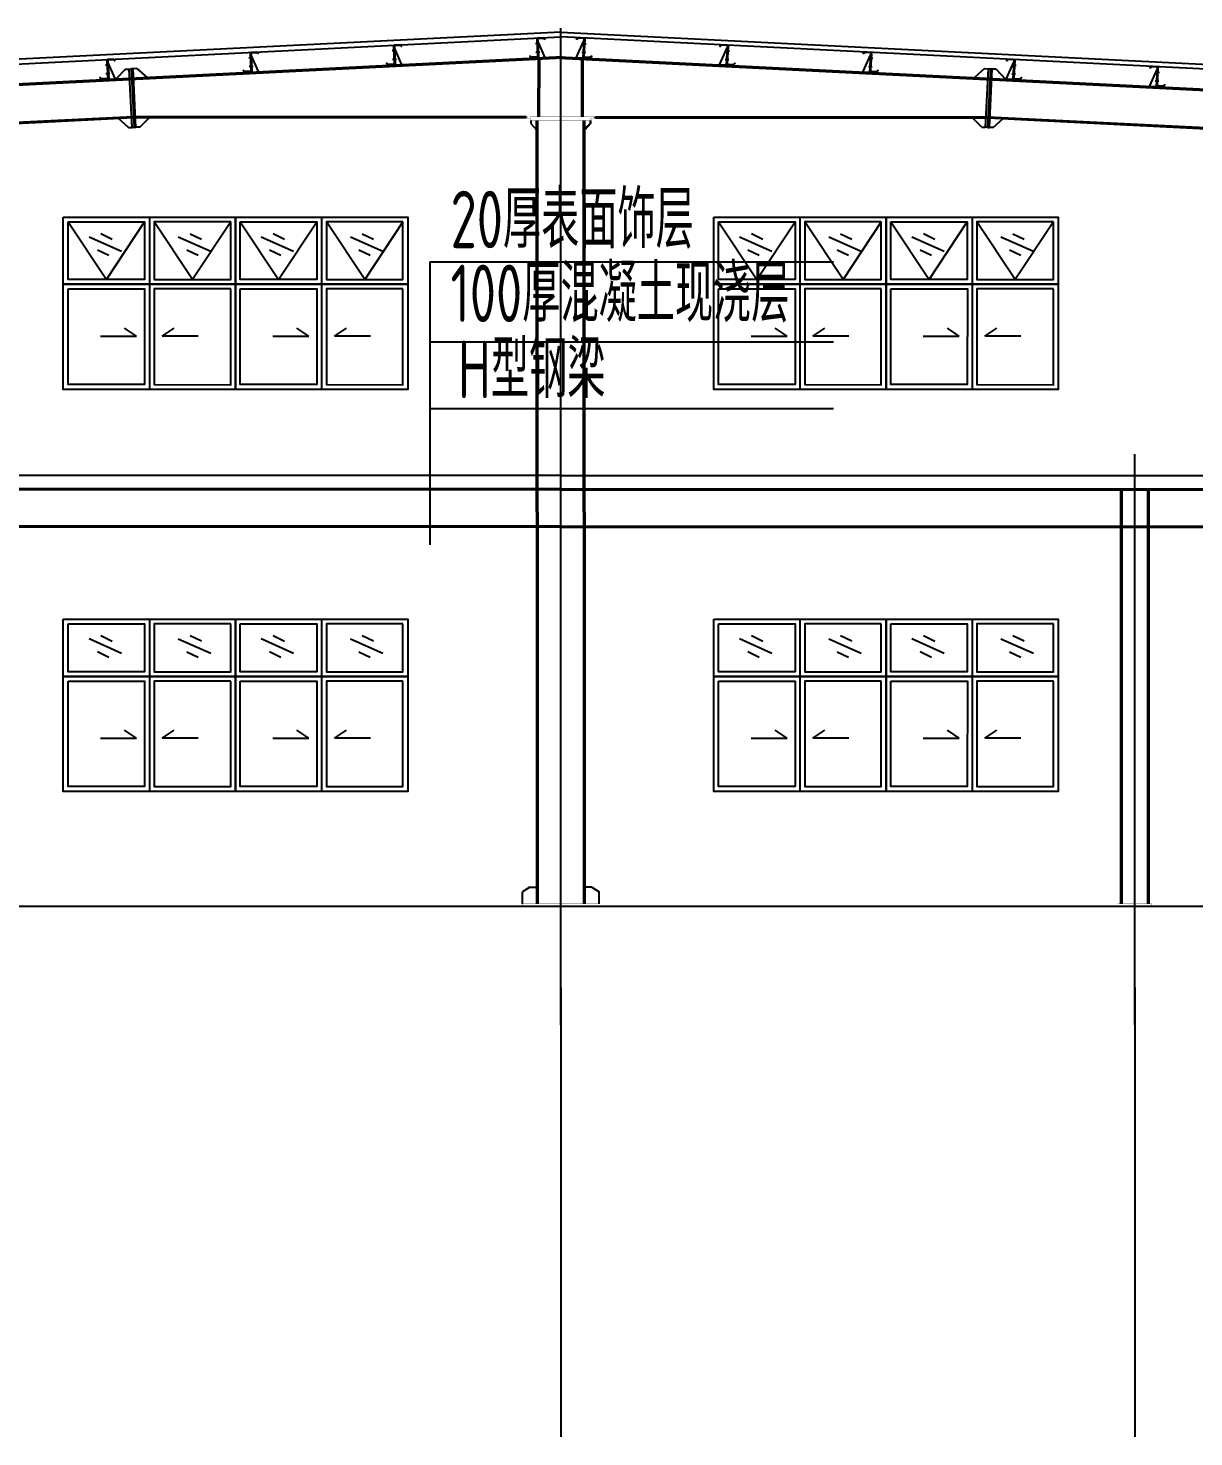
# Model space of a CAD drawing. Extents: x 180850 to 1399066, y 113487 to 334416.
# Drawn here: x 830973 to 843158, y 264632 to 279350 of the extents above; entities that cross this region are included whole.
import ezdxf

# ---------------------------------------------------------------- set-up
doc = ezdxf.new("R2010")
doc.units = 0
doc.header["$LTSCALE"] = 1000
for name, color, linetype in [('AXIS', 3, 'Continuous'), ('DOTE', 1, 'Continuous'), ('GL', 150, 'Continuous'), ('GZ', 50, 'Continuous'), ('LT', 27, 'Continuous'), ('PZ', 202, 'Continuous'), ('TEXT', 7, 'Continuous')]:
    doc.layers.add(name, color=color, linetype=linetype)
doc.styles.add('C', font='tssdeng.shx', dxfattribs={"height": 3, "bigfont": 'tssdchn.shx'})

msp = doc.modelspace()

# ---------------------------------------------------------------- linework, layer by layer
at = {"color": 8}
for p, q in [((831390.1736459126, 277325.9786894473, -0.8588636219624366), (831790.2466127181, 276725.5858512942, -0.8588636219624366)), ((831790.2466127181, 276725.5858512942, -0.8588636219624366), (832190.3278765746, 277325.6580016415, -0.8588636219624366)), ((832240.502958785, 277375.9425833147, -0.8588636219624366), (832240.6313898627, 276675.6700640674, -0.8588636219624366)), ((832690.9978324878, 276725.7235402447, -0.8588636219624366), (832290.6964821615, 277325.6764094011, -0.8588636219624366)), ((833090.850551457, 277326.2355757874, -0.8588636219624366), (832690.9978324878, 276725.7235402447, -0.8588636219624366)), ((833190.137538651, 277325.9786894441, -0.8588636219624366), (833590.2105054565, 276725.585851291, -0.8588636219624366)), ((833590.2105054565, 276725.585851291, -0.8588636219624366), (833990.291769313, 277325.6580016383, -0.8588636219624366)), ((834040.4668515235, 277375.9425833115, -0.8588636219624366), (834040.5952826012, 276675.6700640642, -0.8588636219624366)), ((834490.9617252263, 276725.7235402415, -0.8588636219624366), (834090.6603749, 277325.6764093979, -0.8588636219624366)), ((834890.8144441955, 277326.2355757842, -0.8588636219624366), (834490.9617252263, 276725.7235402415, -0.8588636219624366)), ((838190.2097531741, 277326.000111211, -0.8588636219624366), (838590.2827199796, 276725.6072730579, -0.8588636219624366)), ((838590.2827199796, 276725.6072730579, -0.8588636219624366), (838990.3639838361, 277325.6794234051, -0.8588636219624366)), ((839040.5390660466, 277375.9640050784, -0.8588636219624366), (839040.6674971243, 276675.691485831, -0.8588636219624366)), ((839491.0339397494, 276725.7449620084, -0.8588636219624366), (839090.7325894231, 277325.6978311648, -0.8588636219624366)), ((839890.8866587186, 277326.2569975511, -0.8588636219624366), (839491.0339397494, 276725.7449620084, -0.8588636219624366)), ((839990.1736459126, 277325.9786894473, -0.8588636219624366), (840390.2466127181, 276725.5858512942, -0.8588636219624366)), ((840390.2466127181, 276725.5858512942, -0.8588636219624366), (840790.3278765746, 277325.6580016415, -0.8588636219624366)), ((840840.502958785, 277375.9425833147, -0.8588636219624366), (840840.6313898627, 276675.6700640674, -0.8588636219624366)), ((841290.9978324878, 276725.7235402447, -0.8588636219624366), (840890.6964821615, 277325.6764094011, -0.8588636219624366)), ((841690.850551457, 277326.2355757874, -0.8588636219624366), (841290.9978324878, 276725.7235402447, -0.8588636219624366)), ((831608.9900920771, 277171.4700758417, -0.8588636219624366), (831947.3019435448, 277018.8607322307, -0.8588636219624366)), ((831733.6171587091, 277203.5179567246, -0.8588636219624366), (831851.2802390113, 277146.4553734473, -0.8588636219624366)), ((832541.0572881231, 277169.9243734896, -0.8588636219624366), (832880.8681263925, 277020.6825737299, -0.8588636219624366)), ((832665.359917626, 277203.208434315, -0.8588636219624366), (832783.5839240439, 277147.31726164, -0.8588636219624366)), ((833408.9539848155, 277171.4700758385, -0.8588636219624366), (833747.2658362832, 277018.8607322275, -0.8588636219624366)), ((833533.5810514475, 277203.5179567214, -0.8588636219624366), (833651.2441317497, 277146.4553734441, -0.8588636219624366)), ((834341.0211808615, 277169.9243734864, -0.8588636219624366), (834680.8320191309, 277020.6825737267, -0.8588636219624366)), ((834465.3238103645, 277203.2084343118, -0.8588636219624366), (834583.5478167824, 277147.3172616368, -0.8588636219624366)), ((838409.0261993386, 277171.4914976054, -0.8588636219624366), (838747.3380508063, 277018.8821539944, -0.8588636219624366)), ((838533.6532659706, 277203.5393784883, -0.8588636219624366), (838651.3163462728, 277146.476795211, -0.8588636219624366)), ((839341.0933953846, 277169.9457952533, -0.8588636219624366), (839680.904233654, 277020.7039954936, -0.8588636219624366)), ((839465.3960248876, 277203.2298560786, -0.8588636219624366), (839583.6200313055, 277147.3386834037, -0.8588636219624366)), ((840208.9900920771, 277171.4700758417, -0.8588636219624366), (840547.3019435448, 277018.8607322307, -0.8588636219624366)), ((840333.6171587091, 277203.5179567246, -0.8588636219624366), (840451.2802390113, 277146.4553734473, -0.8588636219624366)), ((841141.0572881231, 277169.9243734896, -0.8588636219624366), (841480.8681263925, 277020.6825737299, -0.8588636219624366)), ((841265.359917626, 277203.2084343149, -0.8588636219624366), (841383.5839240439, 277147.31726164, -0.8588636219624366)), ((831697.4182019288, 277035.6178933394, -0.8588636219624366), (831815.0812822311, 276978.5553100621, -0.8588636219624366)), ((832630.8302818618, 277034.9571341395, -0.8588636219624366), (832749.0542882798, 276979.0659614647, -0.8588636219624366)), ((833497.3820946673, 277035.6178933362, -0.8588636219624366), (833615.0451749696, 276978.5553100589, -0.8588636219624366)), ((834430.7941746003, 277034.9571341363, -0.8588636219624366), (834549.0181810183, 276979.0659614615, -0.8588636219624366)), ((838497.4543091904, 277035.6393151031, -0.8588636219624366), (838615.1173894927, 276978.5767318258, -0.8588636219624366)), ((839430.8663891234, 277034.9785559032, -0.8588636219624366), (839549.0903955414, 276979.0873832284, -0.8588636219624366)), ((840297.4182019288, 277035.6178933394, -0.8588636219624366), (840415.0812822311, 276978.5553100621, -0.8588636219624366)), ((841230.8302818618, 277034.9571341395, -0.8588636219624366), (841349.0542882798, 276979.0659614647, -0.8588636219624366)), ((832240.6313898627, 276675.6700640674, -0.8588636219624366), (832240.334440215, 275575.6701008086, -0.8588636219624366)), ((834040.5952826012, 276675.6700640642, -0.8588636219624366), (834040.2983329535, 275575.6701008054, -0.8588636219624366)), ((839040.6674971243, 276675.691485831, -0.8588636219624366), (839040.3705474766, 275575.6915225723, -0.8588636219624366)), ((840840.6313898627, 276675.6700640674, -0.8588636219624366), (840840.334440215, 275575.6701008086, -0.8588636219624366)), ((831729.7737858994, 276131.090204967, -0.8588636219624366), (832106.4648071239, 276130.9969897422, -0.8588636219624366)), ((832106.4648071239, 276130.9969897422, -0.8588636219624366), (831981.649973991, 276215.4729585248, -0.8588636219624366)), ((832374.5388971069, 276130.9306526512, -0.8588636219624366), (832499.3955234679, 276215.3448382218, -0.8588636219624366)), ((832751.2299183314, 276130.8374374263, -0.8588636219624366), (832374.5388971069, 276130.9306526512, -0.8588636219624366)), ((833529.7376786378, 276131.0902049638, -0.8588636219624366), (833906.4286998623, 276130.996989739, -0.8588636219624366)), ((833906.4286998623, 276130.996989739, -0.8588636219624366), (833781.6138667294, 276215.4729585216, -0.8588636219624366)), ((834174.5027898453, 276130.930652648, -0.8588636219624366), (834299.3594162064, 276215.3448382186, -0.8588636219624366)), ((834551.1938110698, 276130.8374374231, -0.8588636219624366), (834174.5027898453, 276130.930652648, -0.8588636219624366)), ((838529.809893161, 276131.1116267307, -0.8588636219624366), (838906.5009143854, 276131.0184115059, -0.8588636219624366)), ((838906.5009143854, 276131.0184115059, -0.8588636219624366), (838781.6860812525, 276215.4943802885, -0.8588636219624366)), ((839174.5750043684, 276130.9520744149, -0.8588636219624366), (839299.4316307295, 276215.3662599855, -0.8588636219624366)), ((839551.2660255929, 276130.85885919, -0.8588636219624366), (839174.5750043684, 276130.9520744149, -0.8588636219624366)), ((840329.7737858994, 276131.090204967, -0.8588636219624366), (840706.4648071239, 276130.9969897422, -0.8588636219624366)), ((840706.4648071239, 276130.9969897422, -0.8588636219624366), (840581.649973991, 276215.4729585248, -0.8588636219624366)), ((840974.5388971069, 276130.9306526512, -0.8588636219624366), (841099.3955234679, 276215.3448382218, -0.8588636219624366)), ((841351.2299183314, 276130.8374374263, -0.8588636219624366), (840974.5388971069, 276130.9306526512, -0.8588636219624366)), ((832240.503405467, 273176.4694914776, -0.8588636219624366), (832240.6318365448, 272576.1969722302, -0.8588636219624366)), ((834040.4672982056, 273176.448069714, -0.8588636219624366), (834040.5957292834, 272576.1755504665, -0.8588636219624366)), ((839040.5395127286, 273176.4909132413, -0.8588636219624366), (839040.6679438064, 272576.2183939939, -0.8588636219624366)), ((840840.503405467, 273176.4694914776, -0.8588636219624366), (840840.6318365448, 272576.1969722302, -0.8588636219624366)), ((831608.9905387592, 272971.9969840045, -0.8588636219624366), (831947.3023902269, 272819.3876403936, -0.8588636219624366)), ((831733.6176053912, 273004.0448648874, -0.8588636219624366), (831851.2806856934, 272946.9822816101, -0.8588636219624366)), ((832541.0577348052, 272970.4512816524, -0.8588636219624366), (832880.8685730746, 272821.2094818928, -0.8588636219624366)), ((832665.3603643081, 273003.7353424778, -0.8588636219624366), (832783.584370726, 272947.8441698029, -0.8588636219624366)), ((833408.9544314977, 272971.9755622409, -0.8588636219624366), (833747.2662829654, 272819.3662186299, -0.8588636219624366)), ((833533.5814981298, 273004.0234431238, -0.8588636219624366), (833651.244578432, 272946.9608598465, -0.8588636219624366)), ((834341.0216275437, 272970.4298598887, -0.8588636219624366), (834680.8324658131, 272821.1880601291, -0.8588636219624366)), ((834465.3242570467, 273003.7139207142, -0.8588636219624366), (834583.5482634646, 272947.8227480393, -0.8588636219624366)), ((838409.0266460207, 272972.0184057682, -0.8588636219624366), (838747.3384974884, 272819.4090621573, -0.8588636219624366)), ((838533.6537126527, 273004.0662866511, -0.8588636219624366), (838651.3167929549, 272947.0037033738, -0.8588636219624366)), ((839341.0938420667, 272970.4727034161, -0.8588636219624366), (839680.9046803361, 272821.2309036565, -0.8588636219624366)), ((839465.3964715697, 273003.7567642415, -0.8588636219624366), (839583.6204779876, 272947.8655915665, -0.8588636219624366)), ((840208.9905387592, 272971.9969840045, -0.8588636219624366), (840547.3023902269, 272819.3876403936, -0.8588636219624366)), ((840333.6176053912, 273004.0448648874, -0.8588636219624366), (840451.2806856934, 272946.9822816101, -0.8588636219624366)), ((841141.0577348052, 272970.4512816524, -0.8588636219624366), (841480.8685730746, 272821.2094818928, -0.8588636219624366)), ((841265.3603643081, 273003.7353424778, -0.8588636219624366), (841383.584370726, 272947.8441698028, -0.8588636219624366)), ((831697.4186486109, 272836.1448015022, -0.8588636219624366), (831815.0817289131, 272779.0822182249, -0.8588636219624366)), ((832630.8307285439, 272835.4840423024, -0.8588636219624366), (832749.054734962, 272779.5928696275, -0.8588636219624366)), ((833497.3825413495, 272836.1233797386, -0.8588636219624366), (833615.0456216517, 272779.0607964613, -0.8588636219624366)), ((834430.7946212825, 272835.4626205388, -0.8588636219624366), (834549.0186277005, 272779.5714478638, -0.8588636219624366)), ((838497.4547558725, 272836.1662232659, -0.8588636219624366), (838615.1178361747, 272779.1036399886, -0.8588636219624366)), ((839430.8668358055, 272835.5054640661, -0.8588636219624366), (839549.0908422235, 272779.6142913912, -0.8588636219624366)), ((840297.4186486109, 272836.1448015022, -0.8588636219624366), (840415.0817289131, 272779.0822182249, -0.8588636219624366)), ((841230.8307285439, 272835.4840423024, -0.8588636219624366), (841349.054734962, 272779.5928696275, -0.8588636219624366)), ((832240.6318365448, 272576.1969722302, -0.8588636219624366), (832240.3348868971, 271376.1970089715, -0.8588636219624366)), ((834040.5957292834, 272576.1755504665, -0.8588636219624366), (834040.2987796357, 271376.1755872078, -0.8588636219624366)), ((839040.6679438064, 272576.2183939939, -0.8588636219624366), (839040.3709941587, 271376.2184307352, -0.8588636219624366)), ((840840.6318365448, 272576.1969722302, -0.8588636219624366), (840840.3348868971, 271376.1970089715, -0.8588636219624366)), ((832106.465253806, 271931.523897905, -0.8588636219624366), (831981.650420673, 272015.9998666877, -0.8588636219624366)), ((832374.539343789, 271931.457560814, -0.8588636219624366), (832499.3959701499, 272015.8717463847, -0.8588636219624366)), ((833906.4291465445, 271931.5024761414, -0.8588636219624366), (833781.6143134115, 272015.9784449241, -0.8588636219624366)), ((834174.5032365276, 271931.4361390503, -0.8588636219624366), (834299.3598628885, 272015.850324621, -0.8588636219624366)), ((838906.5013610675, 271931.5453196687, -0.8588636219624366), (838781.6865279345, 272016.0212884514, -0.8588636219624366)), ((839174.5754510505, 271931.4789825777, -0.8588636219624366), (839299.4320774114, 272015.8931681484, -0.8588636219624366)), ((840706.465253806, 271931.523897905, -0.8588636219624366), (840581.650420673, 272015.9998666877, -0.8588636219624366)), ((840974.539343789, 271931.457560814, -0.8588636219624366), (841099.3959701499, 272015.8717463847, -0.8588636219624366)), ((831729.7742325815, 271931.6171131298, -0.8588636219624366), (832106.465253806, 271931.523897905, -0.8588636219624366)), ((832751.2303650135, 271931.3643455892, -0.8588636219624366), (832374.539343789, 271931.457560814, -0.8588636219624366)), ((833529.7381253201, 271931.5956913662, -0.8588636219624366), (833906.4291465445, 271931.5024761414, -0.8588636219624366)), ((834551.194257752, 271931.3429238255, -0.8588636219624366), (834174.5032365276, 271931.4361390503, -0.8588636219624366)), ((838529.810339843, 271931.6385348935, -0.8588636219624366), (838906.5013610675, 271931.5453196687, -0.8588636219624366)), ((839551.266472275, 271931.3857673529, -0.8588636219624366), (839174.5754510505, 271931.4789825777, -0.8588636219624366)), ((840329.7742325815, 271931.6171131298, -0.8588636219624366), (840706.465253806, 271931.523897905, -0.8588636219624366)), ((841351.2303650135, 271931.3643455892, -0.8588636219624366), (840974.539343789, 271931.457560814, -0.8588636219624366))]:
    msp.add_line(p, q, dxfattribs=at)
at = {"color": 8, "elevation": -0.8588636219624366}
for points in [[(831340.5301162495, 277375.9532940666), (833140.4940089879, 277375.9318723029), (833140.4940089907, 276675.9318723029), (831340.5301162523, 276675.9532940666)], [(831390.16891691, 277326.3137844837), (832190.3243085213, 277326.3027154432), (832190.3243085238, 276725.580316774), (831390.1689169124, 276725.5913858144)], [(833090.8551575453, 277326.5706725359), (832290.6998137315, 277326.3211244682), (832290.9201605809, 276725.5987662109), (833091.0755043947, 276725.8483142786)], [(833140.4940089879, 277375.9532940634), (834940.4579017264, 277375.9318722997), (834940.4579017292, 276675.9318722997), (833140.4940089907, 276675.9532940634)], [(833190.1328096484, 277326.3137844805), (833990.2882012598, 277326.30271544), (833990.2882012622, 276725.5803167708), (833190.1328096509, 276725.5913858112)], [(834890.8190502838, 277326.5706725327), (834090.6637064699, 277326.321124465), (834090.8840533193, 276725.5987662077), (834891.0393971332, 276725.8483142754)], [(838140.566223511, 277375.9747158303), (839940.5301162495, 277375.9532940666), (839940.5301162523, 276675.9532940666), (838140.5662235138, 276675.9747158303)], [(838190.2050241715, 277326.3352062474), (838990.3604157829, 277326.3241372069), (838990.3604157853, 276725.6017385376), (838190.205024174, 276725.6128075781)], [(839890.8912648069, 277326.5920942996), (839090.735920993, 277326.3425462319), (839090.9562678424, 276725.6201879746), (839891.1116116563, 276725.8697360423)], [(839940.5301162495, 277375.9532940666), (841740.4940089879, 277375.9318723029), (841740.4940089907, 276675.9318723029), (839940.5301162523, 276675.9532940666)], [(839990.16891691, 277326.3137844837), (840790.3243085213, 277326.3027154432), (840790.3243085238, 276725.5803167739), (839990.1689169124, 276725.5913858144)], [(841690.8551575453, 277326.5706725359), (840890.6998137315, 277326.3211244682), (840890.9201605809, 276725.5987662109), (841691.0755043947, 276725.8483142786)], [(831340.560116252, 276675.9532940666), (833140.5540089898, 276675.9318723029), (833140.5240089941, 275575.4630548012), (831340.5301162563, 275575.4844765648)], [(831390.5815383949, 276625.8432955062), (832190.6490184901, 276625.6824310765), (832190.3768146464, 275625.682464756), (831390.3093345512, 275625.8433291857)], [(833090.6564955265, 276625.4968356902), (832290.5890154315, 276625.6577001199), (832290.3168115878, 275625.6577337994), (833090.3842916829, 275625.4968693698)], [(833140.5240089905, 276675.9532940634), (834940.5179017283, 276675.9318722997), (834940.4879017326, 275575.463054798), (833140.4940089948, 275575.4844765616)], [(833190.5454311334, 276625.843295503), (833990.6129112286, 276625.6824310733), (833990.3407073849, 275625.6824647528), (833190.2732272897, 275625.8433291825)], [(834890.620388265, 276625.496835687), (834090.5529081699, 276625.6577001167), (834090.2807043262, 275625.6577337962), (834890.3481844213, 275625.4968693666)], [(838140.5962235136, 276675.9747158303), (839940.5901162514, 276675.9532940666), (839940.5601162557, 275575.4844765649), (838140.5662235179, 275575.5058983285)], [(838190.6176456565, 276625.8647172699), (838990.6851257517, 276625.7038528402), (838990.412921908, 275625.7038865197), (838190.3454418128, 275625.8647509494)], [(839890.6926027881, 276625.5182574539), (839090.625122693, 276625.6791218836), (839090.3529188493, 275625.6791555631), (839890.4203989444, 275625.5182911335)], [(839940.560116252, 276675.9532940666), (841740.5540089898, 276675.9318723029), (841740.5240089941, 275575.4630548012), (839940.5301162563, 275575.4844765648)], [(839990.5815383949, 276625.8432955062), (840790.6490184901, 276625.6824310765), (840790.3768146464, 275625.682464756), (839990.3093345512, 275625.8433291857)], [(841690.6564955265, 276625.4968356902), (840890.5890154315, 276625.6577001199), (840890.3168115878, 275625.6577337994), (841690.3842916829, 275625.4968693698)], [(831340.5305629314, 273176.4802022294), (833140.49445567, 273176.4587804658), (833140.4944556728, 272576.4587804658), (831340.5305629343, 272576.4802022294)], [(831390.169363592, 273126.8406926466), (832190.3247552034, 273126.8296236061), (832190.3247552059, 272626.1072249368), (831390.1693635944, 272626.1182939773)], [(833090.8556042274, 273127.0975806987), (832290.7002604136, 273126.848032631), (832290.9206072629, 272626.1256743737), (833091.0759510767, 272626.3752224414)], [(833140.49445567, 273176.4587804658), (834940.4583484086, 273176.4373587021), (834940.4583484114, 272576.4373587021), (833140.4944556729, 272576.4587804658)], [(833190.1332563306, 273126.8192708829), (833990.288647942, 273126.8082018424), (833990.2886479445, 272626.0858031731), (833190.133256333, 272626.0968722136)], [(834890.819496966, 273127.0761589351), (834090.6641531521, 273126.8266108674), (834090.8845000014, 272626.1042526101), (834891.0398438153, 272626.3538006778)], [(838140.566670193, 273176.5016239931), (839940.5305629316, 273176.4802022295), (839940.5305629343, 272576.4802022295), (838140.5666701959, 272576.5016239931)], [(838190.2054708536, 273126.8621144103), (838990.360862465, 273126.8510453698), (838990.3608624674, 272626.1286467005), (838190.2054708559, 272626.139715741)], [(839890.891711489, 273127.1190024624), (839090.7363676751, 273126.8694543947), (839090.9567145244, 272626.1470961374), (839891.1120583382, 272626.3966442051)], [(839940.5305629314, 273176.4802022294), (841740.49445567, 273176.4587804658), (841740.4944556728, 272576.4587804658), (839940.5305629343, 272576.4802022294)], [(839990.169363592, 273126.8406926466), (840790.3247552034, 273126.8296236061), (840790.3247552059, 272626.1072249368), (839990.1693635944, 272626.1182939773)], [(841690.8556042274, 273127.0975806987), (840890.7002604136, 273126.848032631), (840890.9206072629, 272626.1256743737), (841691.0759510767, 272626.3752224414)], [(831340.5605629341, 272576.4802022294), (833140.5544556719, 272576.4587804658), (833140.5244556761, 271375.989962964), (831340.5305629384, 271376.0113847277)], [(831390.5819850769, 272526.3702036691), (832190.6494651721, 272526.2093392393), (832190.3772613285, 271426.2093729188), (831390.3097812333, 271426.3702373485)], [(833090.6569422085, 272526.0237438531), (832290.5894621136, 272526.1846082828), (832290.3172582699, 271426.1846419623), (833090.384738365, 271426.0237775326)], [(833140.5244556727, 272576.4587804658), (834940.5183484105, 272576.4373587021), (834940.4883484147, 271375.9685412004), (833140.494455677, 271375.989962964)], [(833190.5458778155, 272526.3487819054), (833990.6133579107, 272526.1879174757), (833990.3411540671, 271426.1879511552), (833190.2736739719, 271426.3488155849)], [(834890.6208349471, 272526.0023220895), (834090.5533548521, 272526.1631865191), (834090.2811510084, 271426.1632201987), (834890.3486311035, 271426.002355769)], [(838140.5966701957, 272576.5016239931), (839940.5905629335, 272576.4802022295), (839940.5605629376, 271376.0113847277), (838140.5666702, 271376.0328064914)], [(838190.6180923384, 272526.3916254328), (838990.6855724336, 272526.230761003), (838990.4133685901, 271426.2307946825), (838190.3458884949, 271426.3916591122)], [(839890.6930494701, 272526.0451656168), (839090.6255693751, 272526.2060300465), (839090.3533655314, 271426.206063726), (839890.4208456265, 271426.0451992963)], [(839940.5605629341, 272576.4802022294), (841740.5544556719, 272576.4587804658), (841740.5244556761, 271375.989962964), (839940.5305629384, 271376.0113847277)], [(839990.5819850769, 272526.3702036691), (840790.6494651721, 272526.2093392393), (840790.3772613285, 271426.2093729188), (839990.3097812333, 271426.3702373485)], [(841690.6569422085, 272526.0237438531), (840890.5894621136, 272526.1846082828), (840890.3172582699, 271426.1846419623), (841690.384738365, 271426.0237775326)]]:
    msp.add_lwpolyline(points, close=True, dxfattribs=at)
at = {"layer": 'AXIS'}
for p, q in [((835173.5169284084, 276907.7066188195, -0.8588636219624313), (839393.2883132694, 276907.7066188277, -0.8588636219624313)), ((835173.5169284084, 276907.7066188195, -0.8588636219624313), (839393.2883132694, 276907.7066188277, -0.8588636219624313)), ((835173.5169284084, 276907.7066188195, -0.8588636219624313), (835173.5169284111, 273951.832713647, -0.8588636219624313)), ((835173.5169284098, 276073.4780906803, -0.8588636219624313), (839393.2883132708, 276073.4780906885, -0.8588636219624313)), ((835173.5169284098, 276073.4780906803, -0.8588636219624313), (839393.2883132708, 276073.4780906885, -0.8588636219624313)), ((835173.5169284111, 275376.2035270466, -0.8588636219624313), (839393.2883132721, 275376.2035270547, -0.8588636219624313)), ((835173.5169284111, 275376.2035270463, -0.8588636219624313), (839393.2883132721, 275376.2035270547, -0.8588636219624313)), ((836540.7047851747, 269325.9413981656, -0.8588636219624313), (836540.7047851747, 264631.8239446463, -0.8588636219624313)), ((842540.5295858451, 269325.9415756484, -0.8028294718700764), (842540.5295858451, 264631.8241221292, -0.8028294718700764))]:
    msp.add_line(p, q, dxfattribs=at)
at = {"layer": 'AXIS', "linetype": 'ByBlock', "elevation": -0.8588636219624313}
for points in [[(819083.6722848143, 278386.4253003698), (836540.5296107635, 279260.1648745387), (836540.5296107635, 279310.428871898), (819081.1754039668, 278436.3629173137)], [(853997.3869367151, 278386.4253004146), (836540.5296107634, 279260.1648745387), (836540.5296107633, 279310.428871898), (853999.8838175624, 278436.3629173585)]]:
    msp.add_lwpolyline(points, close=True, dxfattribs=at)
at = {"layer": 'DOTE'}
for p, q in [((836540.5296107768, 268935.9413981761, -0.8588636219624313), (836540.5296107634, 279350.4373712998, -0.8588636219624313)), ((842540.529537606, 268935.9413982169, -0.8588636219624313), (842540.5302753124, 274900.0961025043, -0.001950319832712211)), ((816679.980314843, 270175.9413981653, -0.8588636219624313), (855812.1823252483, 270175.9413981653, -0.8588636219624313))]:
    msp.add_line(p, q, dxfattribs=at)
at = {"layer": 'GL'}
for p, q in [((836558.6156539874, 279037.8294085247, -0.8588636219624313), (819383.8546885119, 278179.0913602518, -0.8588636219624313)), ((836558.6156539873, 279049.8443991614, -0.8588636219624313), (819384.0943890733, 278191.1183359165, -0.8588636219624313)), ((836304.7359878805, 278423.1533364651, 4.173199781444268), (836307.0081858935, 279025.24903512, 0.8363890483157812)), ((836318.7360532635, 278423.1533364651, 4.173199781444268), (836321.0082507633, 279025.9490383635, 0.8319454292684281)), ((836522.4435675403, 279049.8443991613, -0.8588636219624313), (853696.9648324565, 278191.1183359606, -0.8588636219624313)), ((836522.4435675403, 279037.8294085247, -0.8588636219624313), (853697.2045330178, 278179.0913602959, -0.8588636219624313)), ((836762.3231682656, 278423.1533364657, 4.173199781444268), (836760.0509707644, 279025.9490383641, 0.8319454292684281)), ((836776.3232336487, 278423.1533364657, 4.173199781444268), (836774.051035634, 279025.2490351206, 0.8363890483157812)), ((832074.4293636314, 278425.135396753, -0.8588496992449324), (822101.2923195561, 277926.4785445506, -0.8588636219624313)), ((832075.0286150347, 278413.1503686864, -0.8588496992449324), (822101.8915709595, 277914.493516484, -0.8588636219624313)), ((836178.2485278468, 278424.3611271787, -0.8858517751777693), (832074.3879027017, 278425.9646153403, -0.8588464041354636)), ((836178.2564671435, 278413.160672976, 0.3432826292532876), (832074.986850524, 278413.985658897, -0.8588636219624313)), ((836902.8027543857, 278413.1606729769, 0.3432826292532876), (841006.0723710052, 278413.9856589085, -0.8588636219624313)), ((836902.8106936824, 278424.3611271796, -0.8858517751777693), (841006.6713188274, 278425.9646153518, -0.8588464041354636)), ((841006.0306064945, 278413.1503686979, -0.8588496992449324), (850979.1676505711, 277914.4935165211, -0.8588636219624313)), ((841006.6298578978, 278425.1353967644, -0.8588496992449324), (850979.7669019743, 277926.4785445876, -0.8588636219624313)), ((836540.5296107694, 274675.9483462707, -0.3255511519365963), (818794.5295376028, 274675.9379514231, 0.8129420398495277)), ((836540.5296107694, 274675.9483462707, -0.3255511519365963), (854286.529683936, 274675.9379514687, 0.8129420398495277)), ((836540.5296107696, 274535.9519804407, -0.4387857716687783), (818794.5295376026, 274535.9355952552, 0.886356276651437)), ((836540.5296107696, 274525.9519804407, -0.4387857701123332), (818794.5295584423, 274525.9355952552, 0.8863562766512265)), ((836540.5296107696, 274535.9519804407, -0.4387857716687783), (854286.5296839365, 274535.9355953008, 0.886356276651437)), ((836540.5296107696, 274525.9519804407, -0.4387857701123332), (854286.5296630969, 274525.9355953008, 0.8863562766512265)), ((836540.5296107702, 274145.9417776362, -10.92816903370122), (818794.5295376028, 274145.9351372263, 1.090864163447346)), ((836540.5296107702, 274135.9417776362, -10.92816903092892), (818794.5295416961, 274135.9351372263, 1.090864163447346)), ((836540.52961077, 274145.9417776362, -10.92816903370122), (854286.5296839373, 274145.9351372719, 1.090864163447346)), ((836540.52961077, 274135.9417776362, -10.92816903092892), (854286.5296798442, 274135.9351372719, 1.090864163447346))]:
    msp.add_line(p, q, dxfattribs=at)
at = {"layer": 'GZ'}
for p, q in [((836290.5295376047, 270200.9413981924, 3.15953438246293), (836288.2569871189, 278385.1533646405, -4.57957060142503)), ((836304.5295376047, 270200.9413981924, 3.15953438246293), (836302.2569871193, 278385.1533646405, -4.534954604546454)), ((836774.2569871189, 278385.1533646405, -9.13811418773097), (836776.5295376042, 270200.9413981924, -0.8569133021296054)), ((836788.2569871189, 278385.1533646405, -9.13811418773097), (836790.5295376042, 270200.9413981924, -0.8569133021296054)), ((842390.5303484787, 274535.94657905, -0.001950319832825897), (842390.5296107754, 270200.9413981803, -0.8569133021296054)), ((842404.5303484787, 274535.9465790499, -0.001950319832801028), (842404.5296107754, 270200.9413981803, -0.8569133021296054)), ((842676.529610775, 270200.941398181, 3.15953438246293), (842676.5303484784, 274535.9465790496, 4.579310089134225)), ((842690.529610775, 270200.9413981811, 3.15953438246293), (842690.5303484787, 274535.9465790496, 4.53635939594374))]:
    msp.add_line(p, q, dxfattribs=at)
at = {"layer": 'LT', "color": 1, "linetype": 'Continuous'}
for p, q in [((834817.2861830262, 279115.2284460745, -4.858863622005261), (834777.4304709497, 279113.235660473, -4.858863622005261)), ((834817.2861830262, 279115.2284460745, -4.858863622005261), (834777.4304709497, 279113.235660473, -4.858863622005261)), ((836315.4146913426, 279190.1348714909, -4.858863622005261), (836275.5589792663, 279188.1420858894, -4.858863622005261)), ((836315.4146913426, 279190.1348714909, -4.858863622005261), (836275.5589792663, 279188.1420858894, -4.858863622005261)), ((836319.9850133942, 279098.7284304714, -4.858863622005261), (836280.1293013184, 279096.7356448644, -4.858863622005261)), ((836319.9850133942, 279098.7284304714, -4.858863622005261), (836280.1293013184, 279096.7356448644, -4.858863622005261)), ((836761.0742081332, 279098.728430472, -4.858863622005261), (836800.929920209, 279096.735644865, -4.858863622005261)), ((836761.0742081332, 279098.728430472, -4.858863622005261), (836800.929920209, 279096.735644865, -4.858863622005261)), ((836765.6445301846, 279190.1348714915, -4.858863622005261), (836805.5002422609, 279188.14208589, -4.858863622005261)), ((836765.6445301846, 279190.1348714915, -4.858863622005261), (836805.5002422609, 279188.14208589, -4.858863622005261)), ((838263.7730385013, 279115.228446079, -4.858863622005261), (838303.6287505777, 279113.2356604775, -4.858863622005261)), ((838263.7730385013, 279115.228446079, -4.858863622005261), (838303.6287505777, 279113.2356604775, -4.858863622005261)), ((831821.0291663925, 278965.4155952428, -4.858863622005261), (831781.1734543161, 278963.4228096413, -4.858863622005261)), ((831821.0291663925, 278965.4155952428, -4.858863622005261), (831781.1734543161, 278963.4228096413, -4.858863622005261)), ((833319.1576747093, 279040.3220206586, -4.858863622005261), (833279.3019626329, 279038.3292350572, -4.858863622005261)), ((833319.1576747093, 279040.3220206586, -4.858863622005261), (833279.3019626329, 279038.3292350572, -4.858863622005261)), ((833323.7279967607, 278948.9155796393, -4.858863622005261), (833283.872284685, 278946.9227940322, -4.858863622005261)), ((833323.7279967607, 278948.9155796393, -4.858863622005261), (833283.872284685, 278946.9227940322, -4.858863622005261)), ((834821.8565050776, 279023.8220050552, -4.858863622005261), (834782.0007930018, 279021.829219448, -4.858863622005261)), ((834821.8565050776, 279023.8220050552, -4.858863622005261), (834782.0007930018, 279021.829219448, -4.858863622005261)), ((838259.2027164501, 279023.8220050596, -4.858863622005261), (838299.0584285258, 279021.8292194526, -4.858863622005261)), ((838259.2027164501, 279023.8220050596, -4.858863622005261), (838299.0584285258, 279021.8292194526, -4.858863622005261)), ((839757.331224767, 278948.9155796475, -4.858863622005261), (839797.1869368429, 278946.9227940405, -4.858863622005261)), ((839757.331224767, 278948.9155796475, -4.858863622005261), (839797.1869368429, 278946.9227940405, -4.858863622005261)), ((839761.9015468182, 279040.3220206669, -4.858863622005261), (839801.7572588946, 279038.3292350655, -4.858863622005261)), ((839761.9015468182, 279040.3220206669, -4.858863622005261), (839801.7572588946, 279038.3292350655, -4.858863622005261)), ((841260.0300551353, 278965.4155952549, -4.858863622005261), (841299.8857672117, 278963.4228096536, -4.858863622005261)), ((841260.0300551353, 278965.4155952549, -4.858863622005261), (841299.8857672117, 278963.4228096536, -4.858863622005261)), ((831825.5994884439, 278874.0091542234, -4.858863622005261), (831785.7437763682, 278872.0163686164, -4.858863622005261)), ((831825.5994884439, 278874.0091542234, -4.858863622005261), (831785.7437763682, 278872.0163686164, -4.858863622005261)), ((841255.4597330841, 278874.0091542355, -4.858863622005261), (841295.3154451598, 278872.0163686286, -4.858863622005261)), ((841255.4597330841, 278874.0091542355, -4.858863622005261), (841295.3154451598, 278872.0163686286, -4.858863622005261)), ((842753.5882414011, 278799.1027288235, -4.858863622005261), (842793.4439534768, 278797.1099432166, -4.858863622005261)), ((842753.5882414011, 278799.1027288235, -4.858863622005261), (842793.4439534768, 278797.1099432166, -4.858863622005261)), ((842758.1585634523, 278890.5091698428, -4.858863622005261), (842798.0142755287, 278888.5163842415, -4.858863622005261)), ((842758.1585634523, 278890.5091698428, -4.858863622005261), (842798.0142755287, 278888.5163842415, -4.858863622005261))]:
    msp.add_line(p, q, dxfattribs=at)
at = {"layer": 'LT', "elevation": -4.85886362199787}
for points in [[(836293.0973446954, 279233.8145799821, -0.4142135623730951), (836302.5854919148, 279244.3014795405), (836358.2732849384, 279247.0858691924), (836372.393335291, 279234.3105855397), (836374.4060752629, 279236.5351928767), (836359.3645623797, 279250.1441807236), (836299.4394220477, 279247.1479237064, 0.414213562373095), (836289.951274828, 279236.6610241479), (836298.7902330288, 279059.8818601669, -0.4142135623730951), (836289.3020858094, 279049.3949606084), (836233.614292786, 279046.6105709564), (836219.4942424323, 279059.3858546097), (836217.4815024603, 279057.1612472722), (836232.5230153442, 279043.5522594254), (836292.448155677, 279046.5485164425, 0.4142135623730951), (836301.9363028961, 279057.035416001), (836293.0973446954, 279233.8145799821)], [(836787.9618768317, 279233.8145799827, 0.4142135623730951), (836778.4737296123, 279244.3014795411), (836722.7859365887, 279247.0858691929), (836708.6658862361, 279234.31058554), (836706.6531462641, 279236.5351928771), (836721.6946591474, 279250.144180724), (836781.6197994794, 279247.147923707, -0.414213562373095), (836791.107946699, 279236.6610241486), (836782.2689884987, 279059.8818601675, 0.4142135623730951), (836791.7571357181, 279049.394960609), (836847.4449287415, 279046.6105709572), (836861.5649790952, 279059.3858546105), (836863.5777190672, 279057.161247273), (836848.5362061835, 279043.5522594262), (836788.6110658506, 279046.5485164432, -0.4142135623730951), (836779.1229186314, 279057.0354160016), (836787.9618768317, 279233.8145799827)], [(833296.840328062, 279084.0017291498, -0.4142135623730951), (833306.3284752814, 279094.4886287083), (833362.016268305, 279097.2730183603), (833376.1363186575, 279084.4977347074), (833378.1490586295, 279086.7223420445), (833363.1075457463, 279100.3313298913), (833303.1824054143, 279097.3350728742, 0.414213562373095), (833293.6942581946, 279086.8481733158), (833302.5332163954, 278910.0690093347, -0.4142135623730951), (833293.045069176, 278899.5821097762), (833237.3572761526, 278896.7977201243), (833223.2372257989, 278909.5730037774), (833221.224485827, 278907.3483964401), (833236.2659987109, 278893.7394085932), (833296.1911390435, 278896.7356656105, 0.4142135623730951), (833305.6792862627, 278907.2225651687), (833296.840328062, 279084.0017291498)], [(834794.9688363788, 279158.9081545657, -0.4142135623730951), (834804.4569835982, 279169.3950541242), (834860.1447766218, 279172.1794437763), (834874.2648269744, 279159.4041601234), (834876.2775669463, 279161.6287674604), (834861.2360540631, 279175.2377553072), (834801.3109137312, 279172.2414982902, 0.414213562373095), (834791.8227665115, 279161.7545987318), (834800.6617247122, 278984.9754347507, -0.4142135623730951), (834791.1735774928, 278974.4885351921), (834735.4857844693, 278971.7041455401), (834721.3657341157, 278984.4794291932), (834719.3529941437, 278982.2548218559), (834734.3945070277, 278968.645834009), (834794.3196473604, 278971.6420910262, 0.4142135623730951), (834803.8077945795, 278982.1289905846), (834794.9688363788, 279158.9081545657)], [(838286.0903851485, 279158.9081545701, 0.4142135623730951), (838276.6022379291, 279169.3950541286), (838220.9144449055, 279172.1794437806), (838206.7943945529, 279159.4041601277), (838204.781654581, 279161.6287674647), (838219.8231674641, 279175.2377553116), (838279.748307796, 279172.2414982946, -0.414213562373095), (838289.2364550158, 279161.7545987362), (838280.3974968154, 278984.9754347551, 0.4142135623730951), (838289.885644035, 278974.4885351966), (838345.5734370585, 278971.7041455448), (838359.6934874121, 278984.479429198), (838361.706227384, 278982.2548218606), (838346.6647145001, 278968.6458340136), (838286.7395741674, 278971.6420910307, -0.4142135623730951), (838277.2514269482, 278982.1289905891), (838286.0903851485, 279158.9081545701)], [(839784.2188934656, 279084.0017291582, 0.4142135623730951), (839774.7307462461, 279094.4886287167), (839719.0429532224, 279097.2730183684), (839704.9229028699, 279084.4977347156), (839702.9101628979, 279086.7223420526), (839717.9516757812, 279100.3313298995), (839777.876816113, 279097.3350728826, -0.414213562373095), (839787.3649633329, 279086.8481733241), (839778.5260051326, 278910.069009343, 0.4142135623730951), (839788.014152352, 278899.5821097846), (839843.7019453753, 278896.7977201327), (839857.8219957291, 278909.5730037859), (839859.8347357009, 278907.3483964487), (839844.7932228171, 278893.7394086017), (839784.8680824843, 278896.7356656188, -0.4142135623730951), (839775.3799352653, 278907.2225651771), (839784.2188934656, 279084.0017291582)], [(831798.7118197451, 279009.0953037341, -0.4142135623730951), (831808.1999669645, 279019.5822032925), (831863.8877599882, 279022.3665929445), (831878.0078103407, 279009.5913092915), (831880.0205503127, 279011.8159166287), (831864.9790374294, 279025.4249044755), (831805.0538970975, 279022.4286474583, 0.414213562373095), (831795.5657498777, 279011.9417478999), (831804.4047080786, 278835.1625839189, -0.4142135623730951), (831794.9165608592, 278824.6756843604), (831739.2287678358, 278821.8912947085), (831725.1087174821, 278834.6665783615), (831723.0959775101, 278832.4419710243), (831738.1374903941, 278818.8329831774), (831798.0626307267, 278821.8292401945, 0.4142135623730951), (831807.5507779459, 278832.316139753), (831798.7118197451, 279009.0953037341)], [(841282.3474017825, 279009.0953037463, 0.4142135623730951), (841272.859254563, 279019.5822033046), (841217.1714615395, 279022.3665929565), (841203.051411187, 279009.5913093035), (841201.0386712148, 279011.8159166407), (841216.0801840982, 279025.4249044874), (841276.0053244303, 279022.4286474704, -0.414213562373095), (841285.4934716499, 279011.9417479121), (841276.6545134495, 278835.162583931, 0.4142135623730951), (841286.1426606689, 278824.6756843727), (841341.8304536924, 278821.8912947208), (841355.9505040459, 278834.6665783739), (841357.9632440181, 278832.4419710367), (841342.9217311342, 278818.8329831897), (841282.9965908014, 278821.8292402067, -0.4142135623730951), (841273.5084435821, 278832.3161397651), (841282.3474017825, 279009.0953037463)], [(842780.4759100996, 278934.1888783341, 0.4142135623730951), (842770.9877628802, 278944.6757778926), (842715.2999698564, 278947.4601675445), (842701.179919504, 278934.6848838915), (842699.167179532, 278936.9094912287), (842714.2086924152, 278950.5184790754), (842774.1338327471, 278947.5222220586, -0.414213562373095), (842783.6219799668, 278937.0353225001), (842774.7830217665, 278760.2561585191, 0.4142135623730951), (842784.2711689861, 278749.7692589607), (842839.9589620094, 278746.9848693088), (842854.0790123632, 278759.7601529618), (842856.0917523351, 278757.5355456246), (842841.050239451, 278743.9265577776), (842781.1250991186, 278746.9228147946, -0.4142135623730951), (842771.6369518992, 278757.4097143531), (842780.4759100996, 278934.1888783341)]]:
    msp.add_lwpolyline(points, format="xyb", dxfattribs=at)
at = {"layer": 'LT', "elevation": -0.8588636219624313}
for points in [[(836293.3470327803, 279228.8208182878), (836299.3395468129, 279229.1204439895), (836308.9275692687, 279037.3599949252), (836302.9350552359, 279037.0603692236)], [(836299.8389229826, 279219.1329206008), (836308.9275692687, 279037.3599949252), (836378.8258067907, 279040.8549068022)], [(836781.2202985445, 279219.1329206014), (836772.1316522589, 279037.3599949257), (836702.2334147368, 279040.8549068025)], [(836787.7121887469, 279228.8208182885), (836781.7196747141, 279229.1204439901), (836772.1316522589, 279037.3599949257), (836778.1241662918, 279037.0603692242)], [(833297.0900161469, 279079.0079674557), (833303.0825301795, 279079.3075931573), (833312.6705526353, 278887.547144093), (833306.6780386025, 278887.2475183915)], [(833303.581906349, 279069.3200697686), (833312.6705526353, 278887.547144093), (833382.5687901573, 278891.0420559699)], [(834795.2185244637, 279153.9143928715), (834801.2110384963, 279154.2140185732), (834810.7990609522, 278962.4535695089), (834804.8065469193, 278962.1539438075)], [(834801.710414666, 279144.2264951845), (834810.7990609522, 278962.4535695089), (834880.6972984741, 278965.9484813859)], [(838279.3488068613, 279144.226495189), (838270.2601605756, 278962.4535695133), (838200.3619230536, 278965.9484813902)], [(838285.8406970636, 279153.914392876), (838279.848183031, 279154.2140185776), (838270.2601605756, 278962.4535695133), (838276.2526746085, 278962.1539438119)], [(839777.4773151785, 279069.320069777), (839768.3886688927, 278887.5471441014), (839698.4904313707, 278891.042055978)], [(839783.9692053805, 279079.007967464), (839777.976691348, 279079.3075931657), (839768.3886688927, 278887.5471441014), (839774.3811829255, 278887.2475183998)], [(831798.96150783, 279004.1015420398), (831804.9540218627, 279004.4011677415), (831814.5420443185, 278812.6407186771), (831808.5495302856, 278812.3410929756)], [(831805.4533980323, 278994.4136443528), (831814.5420443185, 278812.6407186771), (831884.4402818405, 278816.1356305541)], [(841275.6058234954, 278994.4136443649), (841266.5171772096, 278812.6407186892), (841196.6189396877, 278816.135630566)], [(841282.0977136977, 279004.1015420519), (841276.1051996648, 279004.4011677537), (841266.5171772096, 278812.6407186892), (841272.5096912426, 278812.3410929877)], [(842773.7343318124, 278919.5072189529), (842764.6456855268, 278737.7342932773), (842694.7474480047, 278741.229205154)], [(842780.2262220146, 278929.1951166398), (842774.233707982, 278929.4947423416), (842764.6456855268, 278737.7342932773), (842770.6381995594, 278737.4346675758)]]:
    msp.add_lwpolyline(points, close=True, dxfattribs=at)
at = {"layer": 'LT', "color": 1, "linetype": 'Continuous'}
for points in [[(834794.8182737965, 279101.8444529906, -4.858863622005261), (834793.5952715417, 279126.3044981272, -4.858863622005261), (834803.8070448479, 279102.2938915418, -4.858863622005261), (834802.5840425936, 279126.7539366789, -4.858863622005261)], [(834794.8182737965, 279101.8444529906, -4.858863622005261), (834793.5952715417, 279126.3044981272, -4.858863622005261), (834803.8070448479, 279102.2938915418, -4.858863622005261), (834802.5840425936, 279126.7539366789, -4.858863622005261)], [(836292.946782113, 279176.7508784069, -4.858863622005261), (836291.7237798584, 279201.2109235435, -4.858863622005261), (836301.9355531645, 279177.200316958, -4.858863622005261), (836300.7125509102, 279201.6603620952, -4.858863622005261)], [(836292.946782113, 279176.7508784069, -4.858863622005261), (836291.7237798584, 279201.2109235435, -4.858863622005261), (836301.9355531645, 279177.200316958, -4.858863622005261), (836300.7125509102, 279201.6603620952, -4.858863622005261)], [(836296.2941019074, 279109.8044825187, -4.858863622005261), (836297.5171041675, 279085.3444373826, -4.858863622005261), (836305.282872959, 279110.2539210728, -4.858863622005261), (836306.5058752187, 279085.7938759361, -4.858863622005261)], [(836296.2941019074, 279109.8044825187, -4.858863622005261), (836297.5171041675, 279085.3444373826, -4.858863622005261), (836305.282872959, 279110.2539210728, -4.858863622005261), (836306.5058752187, 279085.7938759361, -4.858863622005261)], [(836784.7651196201, 279109.8044825194, -4.858863622005261), (836783.54211736, 279085.3444373832, -4.858863622005261), (836775.7763485685, 279110.2539210734, -4.858863622005261), (836774.5533463088, 279085.7938759367, -4.858863622005261)], [(836784.7651196201, 279109.8044825194, -4.858863622005261), (836783.54211736, 279085.3444373832, -4.858863622005261), (836775.7763485685, 279110.2539210734, -4.858863622005261), (836774.5533463088, 279085.7938759367, -4.858863622005261)], [(836788.1124394143, 279176.7508784075, -4.858863622005261), (836789.3354416688, 279201.2109235441, -4.858863622005261), (836779.1236683627, 279177.2003169587, -4.858863622005261), (836780.3466706169, 279201.6603620958, -4.858863622005261)], [(836788.1124394143, 279176.7508784075, -4.858863622005261), (836789.3354416688, 279201.2109235441, -4.858863622005261), (836779.1236683627, 279177.2003169587, -4.858863622005261), (836780.3466706169, 279201.6603620958, -4.858863622005261)], [(838286.240947731, 279101.844452995, -4.858863622005261), (838287.4639499857, 279126.3044981317, -4.858863622005261), (838277.2521766794, 279102.2938915462, -4.858863622005261), (838278.4751789337, 279126.7539366834, -4.858863622005261)], [(838286.240947731, 279101.844452995, -4.858863622005261), (838287.4639499857, 279126.3044981317, -4.858863622005261), (838277.2521766794, 279102.2938915462, -4.858863622005261), (838278.4751789337, 279126.7539366834, -4.858863622005261)], [(831798.5612571628, 278952.0316021589, -4.858863622005261), (831797.3382549081, 278976.4916472955, -4.858863622005261), (831807.5500282142, 278952.4810407101, -4.858863622005261), (831806.32702596, 278976.9410858471, -4.858863622005261)], [(831798.5612571628, 278952.0316021589, -4.858863622005261), (831797.3382549081, 278976.4916472955, -4.858863622005261), (831807.5500282142, 278952.4810407101, -4.858863622005261), (831806.32702596, 278976.9410858471, -4.858863622005261)], [(833296.6897654796, 279026.9380275748, -4.858863622005261), (833295.4667632249, 279051.3980727113, -4.858863622005261), (833305.678536531, 279027.3874661259, -4.858863622005261), (833304.4555342768, 279051.847511263, -4.858863622005261)], [(833296.6897654796, 279026.9380275748, -4.858863622005261), (833295.4667632249, 279051.3980727113, -4.858863622005261), (833305.678536531, 279027.3874661259, -4.858863622005261), (833304.4555342768, 279051.847511263, -4.858863622005261)], [(833300.037085274, 278959.9916316866, -4.858863622005261), (833301.2600875341, 278935.5315865505, -4.858863622005261), (833309.0258563256, 278960.4410702406, -4.858863622005261), (833310.2488585853, 278935.9810251038, -4.858863622005261)], [(833300.037085274, 278959.9916316866, -4.858863622005261), (833301.2600875341, 278935.5315865505, -4.858863622005261), (833309.0258563256, 278960.4410702406, -4.858863622005261), (833310.2488585853, 278935.9810251038, -4.858863622005261)], [(834798.1655935908, 279034.8980571026, -4.858863622005261), (834799.3885958509, 279010.4380119663, -4.858863622005261), (834807.1543646425, 279035.3474956566, -4.858863622005261), (834808.3773669021, 279010.8874505198, -4.858863622005261)], [(834798.1655935908, 279034.8980571026, -4.858863622005261), (834799.3885958509, 279010.4380119663, -4.858863622005261), (834807.1543646425, 279035.3474956566, -4.858863622005261), (834808.3773669021, 279010.8874505198, -4.858863622005261)], [(838282.8936279368, 279034.898057107, -4.858863622005261), (838281.6706256768, 279010.4380119707, -4.858863622005261), (838273.9048568851, 279035.347495661, -4.858863622005261), (838272.6818546257, 279010.8874505243, -4.858863622005261)], [(838282.8936279368, 279034.898057107, -4.858863622005261), (838281.6706256768, 279010.4380119707, -4.858863622005261), (838273.9048568851, 279035.347495661, -4.858863622005261), (838272.6818546257, 279010.8874505243, -4.858863622005261)], [(839781.0221362538, 278959.991631695, -4.858863622005261), (839779.7991339937, 278935.5315865588, -4.858863622005261), (839772.0333652021, 278960.4410702489, -4.858863622005261), (839770.8103629426, 278935.9810251122, -4.858863622005261)], [(839781.0221362538, 278959.991631695, -4.858863622005261), (839779.7991339937, 278935.5315865588, -4.858863622005261), (839772.0333652021, 278960.4410702489, -4.858863622005261), (839770.8103629426, 278935.9810251122, -4.858863622005261)], [(839784.369456048, 279026.9380275831, -4.858863622005261), (839785.5924583026, 279051.3980727197, -4.858863622005261), (839775.3806849965, 279027.3874661343, -4.858863622005261), (839776.6036872508, 279051.8475112714, -4.858863622005261)], [(839784.369456048, 279026.9380275831, -4.858863622005261), (839785.5924583026, 279051.3980727197, -4.858863622005261), (839775.3806849965, 279027.3874661343, -4.858863622005261), (839776.6036872508, 279051.8475112714, -4.858863622005261)], [(841282.4979643651, 278952.0316021711, -4.858863622005261), (841283.7209666197, 278976.4916473076, -4.858863622005261), (841273.5091933135, 278952.4810407223, -4.858863622005261), (841274.7321955678, 278976.9410858593, -4.858863622005261)], [(841282.4979643651, 278952.0316021711, -4.858863622005261), (841283.7209666197, 278976.4916473076, -4.858863622005261), (841273.5091933135, 278952.4810407223, -4.858863622005261), (841274.7321955678, 278976.9410858593, -4.858863622005261)], [(831801.9085769572, 278885.0852062707, -4.858863622005261), (831803.1315792173, 278860.6251611346, -4.858863622005261), (831810.8973480088, 278885.5346448247, -4.858863622005261), (831812.1203502684, 278861.0745996881, -4.858863622005261)], [(831801.9085769572, 278885.0852062707, -4.858863622005261), (831803.1315792173, 278860.6251611346, -4.858863622005261), (831810.8973480088, 278885.5346448247, -4.858863622005261), (831812.1203502684, 278861.0745996881, -4.858863622005261)], [(841279.1506445708, 278885.0852062829, -4.858863622005261), (841277.9276423109, 278860.6251611468, -4.858863622005261), (841270.1618735192, 278885.5346448368, -4.858863622005261), (841268.9388712596, 278861.0745997002, -4.858863622005261)], [(841279.1506445708, 278885.0852062829, -4.858863622005261), (841277.9276423109, 278860.6251611468, -4.858863622005261), (841270.1618735192, 278885.5346448368, -4.858863622005261), (841268.9388712596, 278861.0745997002, -4.858863622005261)], [(842777.2791528879, 278810.1787808709, -4.858863622005261), (842776.0561506278, 278785.7187357347, -4.858863622005261), (842768.290381836, 278810.6282194249, -4.858863622005261), (842767.0673795766, 278786.1681742882, -4.858863622005261)], [(842777.2791528879, 278810.1787808709, -4.858863622005261), (842776.0561506278, 278785.7187357347, -4.858863622005261), (842768.290381836, 278810.6282194249, -4.858863622005261), (842767.0673795766, 278786.1681742882, -4.858863622005261)], [(842780.626472682, 278877.1251767591, -4.858863622005261), (842781.8494749367, 278901.5852218956, -4.858863622005261), (842771.6377016306, 278877.5746153102, -4.858863622005261), (842772.8607038847, 278902.0346604473, -4.858863622005261)], [(842780.626472682, 278877.1251767591, -4.858863622005261), (842781.8494749367, 278901.5852218956, -4.858863622005261), (842771.6377016306, 278877.5746153102, -4.858863622005261), (842772.8607038847, 278902.0346604473, -4.858863622005261)]]:
    msp.add_solid(points, dxfattribs=at)
at = {"layer": 'PZ'}
for p, q in [((831989.5354148254, 278921.5153091757, -2.858863621936965), (831889.8215010578, 278816.4084645511, -4.877261626364041)), ((831989.5354148254, 278921.5153091757, -2.858863621936965), (831889.8215010578, 278816.4084645511, -4.877261626364041)), ((831989.5354148254, 278921.5153091757, -2.858863621936965), (832029.4855083826, 278923.5128138537, -2.858863621936965)), ((831989.5354148254, 278921.5153091757, -2.858863621936965), (832029.4855083826, 278923.5128138537, -2.858863621936965)), ((832109.3856954942, 278927.5078232101, -2.858863621936965), (832069.4356019374, 278925.5103185318, -2.858863621936965)), ((832109.3856954942, 278927.5078232101, -2.858863621936965), (832069.4356019374, 278925.5103185318, -2.858863621936965)), ((832109.3856954942, 278927.5078232101, -2.858863621936965), (832219.0867562892, 278832.8717273151, -4.877261626364041)), ((832109.3856954942, 278927.5078232101, -2.858863621936965), (832219.0867562892, 278832.8717273151, -4.877261626364041)), ((840971.6735260335, 278927.5078232215, -2.858863621936965), (840861.9724652389, 278832.8717273263, -4.877261626364041)), ((840971.6735260335, 278927.5078232215, -2.858863621936965), (840861.9724652389, 278832.8717273263, -4.877261626364041)), ((840971.6735260335, 278927.5078232215, -2.858863621936965), (841011.6236195905, 278925.5103185432, -2.858863621936965)), ((840971.6735260335, 278927.5078232215, -2.858863621936965), (841011.6236195905, 278925.5103185432, -2.858863621936965)), ((841091.5238067023, 278921.5153091874, -2.858863621936965), (841051.5737131452, 278923.5128138653, -2.858863621936965)), ((841091.5238067023, 278921.5153091874, -2.858863621936965), (841051.5737131452, 278923.5128138653, -2.858863621936965)), ((841091.5238067023, 278921.5153091874, -2.858863621936965), (841191.2377204703, 278816.408464563, -4.877261626364041)), ((841091.5238067023, 278921.5153091874, -2.858863621936965), (841191.2377204703, 278816.408464563, -4.877261626364041)), ((832020.059823218, 278311.0271414669, -0.8588636219151518), (831917.3658262537, 278406.0173635923, -0.8588636219444985)), ((832020.059823218, 278311.0271414669, -0.8588636219151518), (831917.3658262537, 278406.0173635923, -0.8588636219444985)), ((832139.9101038867, 278317.0196555025, -0.8588636219151518), (832236.4439855963, 278412.6662051725, -0.8588636219266303)), ((832139.9101038867, 278317.0196555025, -0.8588636219151518), (832236.4439855963, 278412.6662051725, -0.8588636219266303)), ((836178.2569847305, 278425.1533646408, 3.652330854005034), (836178.2564671435, 278413.160672976, 0.3432826292532876)), ((836228.2569847303, 278385.1533646393, -0.2790252219975069), (836228.2569847305, 278355.1533646393, -0.2790252219975069)), ((836228.2569847303, 278385.1533646393, -0.2790252219975069), (836228.2569847305, 278355.1533646393, -0.2790252219975069)), ((836228.2569847305, 278355.1533646393, -0.2790252219975069), (836288.2569863673, 278288.3221898478, -4.502571768454754)), ((836848.257131049, 278355.1533646405, -0.2790252219975069), (836788.2569864532, 278299.3800233178, -9.065130827942154)), ((836852.8022367989, 278355.1533646401, -0.2790252219975069), (836792.8022351624, 278288.3221898485, -4.502571768454754)), ((836848.257131049, 278385.1533646405, -0.2790252219975069), (836848.257131049, 278355.1533646405, -0.2790252219975069)), ((836848.257131049, 278385.1533646405, -0.2790252219975069), (836848.257131049, 278355.1533646405, -0.2790252219975069)), ((836852.8022367989, 278385.1533646401, -0.2790252219975069), (836852.8022367989, 278355.1533646401, -0.2790252219975069)), ((836852.8022367989, 278385.1533646401, -0.2790252219975069), (836852.8022367989, 278355.1533646401, -0.2790252219975069)), ((836898.2571310487, 278425.15336464, 3.652330854005034), (836898.2577352682, 278411.15336464, -0.210578027614626)), ((836902.8022367987, 278425.1533646417, 3.652330854005034), (836902.8027543857, 278413.1606729769, 0.3432826292532876)), ((840941.1491176428, 278317.0196555138, -0.8588636219151518), (840844.6152359329, 278412.6662051836, -0.8588636219266303)), ((840941.1491176428, 278317.0196555138, -0.8588636219151518), (840844.6152359329, 278412.6662051836, -0.8588636219266303)), ((841060.9993983114, 278311.0271414784, -0.8588636219151518), (841163.6933952756, 278406.0173636042, -0.8588636219444985)), ((841060.9993983114, 278311.0271414784, -0.8588636219151518), (841163.6933952756, 278406.0173636042, -0.8588636219444985)), ((832020.059823218, 278311.0271414669, -0.8588636219151518), (832060.0099167747, 278313.0246461456, -0.8588636219151518)), ((832020.059823218, 278311.0271414669, -0.8588636219151518), (832060.0099167747, 278313.0246461456, -0.8588636219151518)), ((832139.9101038867, 278317.0196555025, -0.8588636219151518), (832099.96001033, 278315.022150824, -0.8588636219151518)), ((832139.9101038867, 278317.0196555025, -0.8588636219151518), (832099.96001033, 278315.022150824, -0.8588636219151518)), ((840941.1491176428, 278317.0196555138, -0.8588636219151518), (840981.0992111994, 278315.0221508354, -0.8588636219151518)), ((840941.1491176428, 278317.0196555138, -0.8588636219151518), (840981.0992111994, 278315.0221508354, -0.8588636219151518)), ((841060.9993983114, 278311.0271414784, -0.8588636219151518), (841021.0493047547, 278313.0246461572, -0.8588636219151518)), ((841060.9993983114, 278311.0271414784, -0.8588636219151518), (841021.0493047547, 278313.0246461572, -0.8588636219151518)), ((836215.5296107791, 270375.9413981921, 1.141136378033924), (836140.5296107791, 270325.9413981924, 1.141136378033924)), ((836140.5296107791, 270200.9413981924, 1.141136378033924), (836140.5296107791, 270325.9413981924, 1.141136378033924)), ((836215.5296107791, 270375.9413981921, 1.141136378033924), (836290.5296107791, 270375.9413981921, 1.141136378033923)), ((836865.5296107791, 270375.9413981921, 1.141136378033924), (836790.5296107791, 270375.9413981921, 1.141136378033923)), ((836865.5296107791, 270375.9413981921, 1.141136378033924), (836940.5296107791, 270325.9413981924, 1.141136378033924)), ((836940.5296107791, 270200.9413981924, 1.141136378033924), (836940.5296107791, 270325.9413981924, 1.141136378033924))]:
    msp.add_line(p, q, dxfattribs=at)
at = {"layer": 'PZ', "elevation": -0.8588636219624313}
for points in [[(832079.9849635448, 278314.0233984841), (832060.0099167671, 278313.0246461451), (832029.4855083807, 278923.5128138534), (832049.4605551583, 278924.5115661925)], [(832079.9849635448, 278314.0233984841), (832060.0099167671, 278313.0246461451), (832029.4855083807, 278923.5128138534), (832049.4605551583, 278924.5115661925)], [(832079.9849635436, 278314.0233984841), (832099.96001033, 278315.022150824), (832069.4356019374, 278925.5103185318), (832049.4605551597, 278924.5115661928)], [(832079.9849635436, 278314.0233984841), (832099.96001033, 278315.022150824), (832069.4356019374, 278925.5103185318), (832049.4605551597, 278924.5115661928)], [(841001.0742579859, 278314.0233984955), (840981.0992111994, 278315.0221508354), (841011.6236195905, 278925.5103185432), (841031.5986663682, 278924.5115662043)], [(841001.0742579859, 278314.0233984955), (840981.0992111994, 278315.0221508354), (841011.6236195905, 278925.5103185432), (841031.5986663682, 278924.5115662043)], [(841001.0742579848, 278314.0233984955), (841021.0493047624, 278313.0246461566), (841051.5737131471, 278923.5128138651), (841031.5986663696, 278924.511566204)], [(841001.0742579848, 278314.0233984955), (841021.0493047624, 278313.0246461566), (841051.5737131471, 278923.5128138651), (841031.5986663696, 278924.511566204)]]:
    msp.add_lwpolyline(points, close=True, dxfattribs=at)
at = {"layer": 'PZ'}
for points, const_width, elevation in [([(836178.2564671435, 278413.160672976), (836178.2569847305, 278425.1533646408), (836898.2569847307, 278423.1979107761), (836898.1760318712, 278411.2017111249), (836848.257131049, 278405.1533646398), (836228.2569847303, 278405.1533646398), (836178.2564671435, 278413.160672976)], 2, -0.831752088019674), ([(836228.2569847303, 278385.1533646405), (836848.257131049, 278385.1533646405), (836848.257131049, 278405.1533646398), (836228.2569847303, 278405.1533646398)], 2, -0.2790252219975069), ([(836547.5296107791, 270375.9413981921), (836533.5296107791, 270375.9413981921), (836533.5296107791, 270200.9413981924), (836547.5296107791, 270200.9413981924)], 2.249999940395355, -0.8588636219624313), ([(842533.5295376, 270375.9413981804), (842547.5295376, 270375.9413981805), (842547.5295376005, 270200.9413981807), (842533.5295376005, 270200.9413981807)], 2.249999940395355, -0.8588636219624313), ([(836140.5296107791, 270175.9413981924), (836940.5296107791, 270175.9413981924), (836940.5296107791, 270200.9413981924), (836140.5296107791, 270200.9413981924)], 2.249999940395355, -0.8588636219624313), ([(842715.529610775, 270175.9413981811), (842365.5296107754, 270175.9413981803), (842365.5296107754, 270200.9413981803), (842715.529610775, 270200.9413981811)], 2.249999940395355, -0.8588636219624313)]:
    msp.add_lwpolyline(points, close=True, dxfattribs=dict(at, const_width=const_width, elevation=elevation))

# ---------------------------------------------------------------- texts
at = {"layer": 'TEXT', "style": 'C', "width": 0.7}
for s, p in [('20厚表面饰层', (835388.538339515, 277051.3926238167, -0.8588636219624313)), ('100厚混凝土现浇层', (835388.538339515, 276279.7399763656, -0.8588636219624313)), ('H型钢梁', (835463.9331937544, 275485.5006537312, -0.8588636219624313))]:
    msp.add_text(s, height=600.0000000499999, dxfattribs=at).set_placement(p)

doc.saveas('drawing.dxf')
